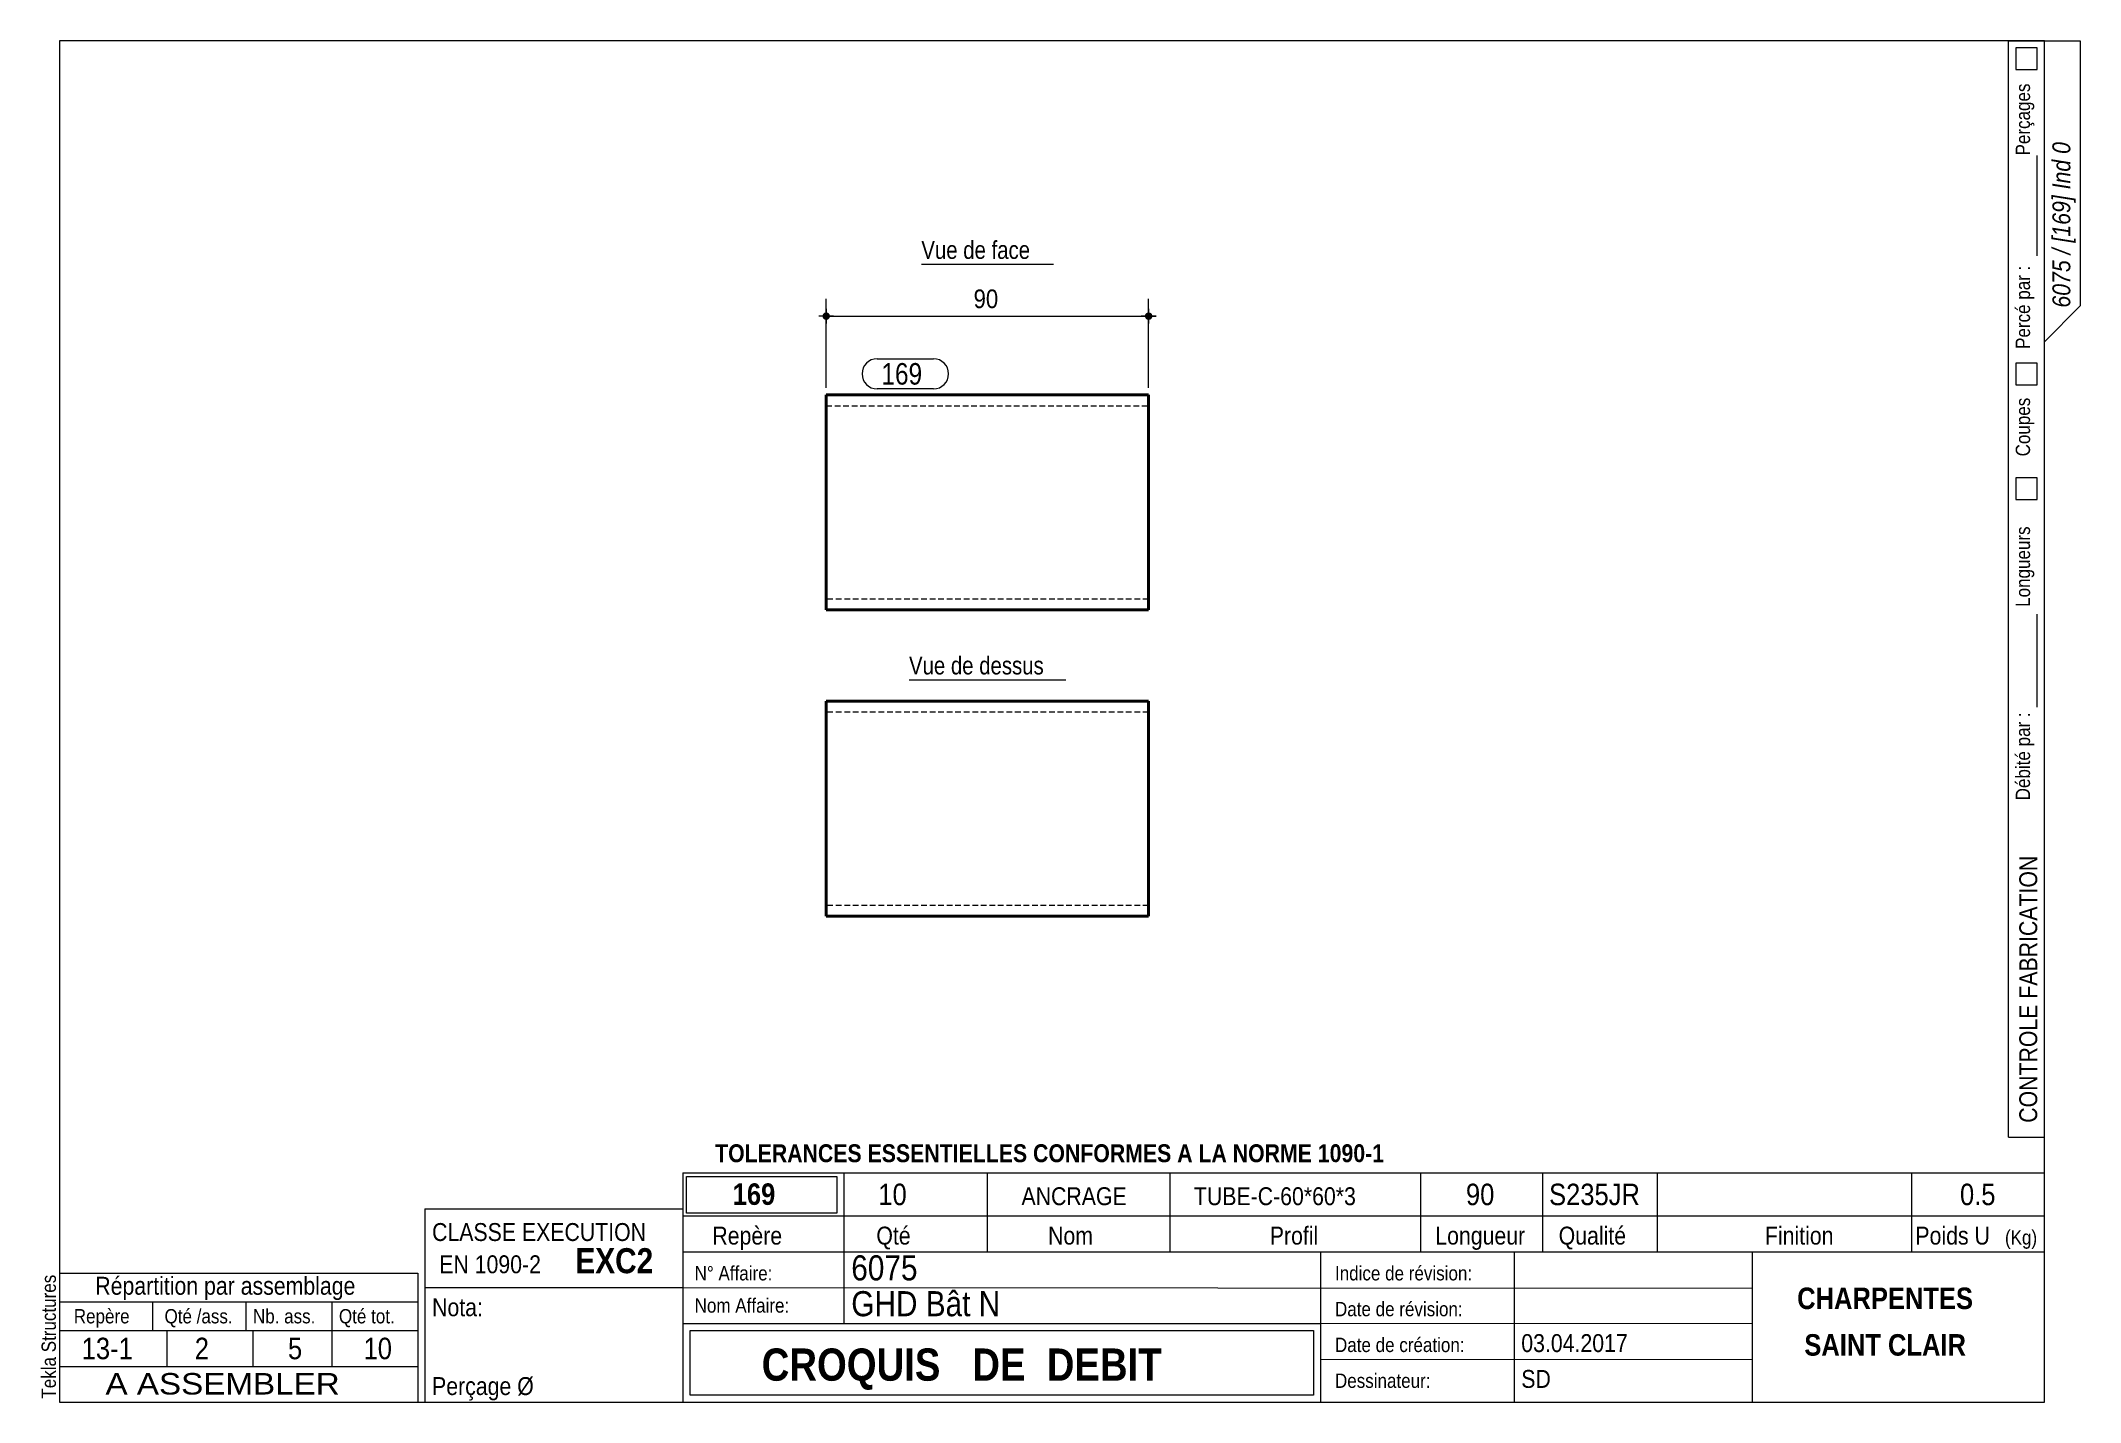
# Model space of a CAD drawing. Header units: millimetres. Extents: x 2 to 287, y 5 to 195.
import ezdxf

# ---------------------------------------------------------------- set-up
doc = ezdxf.new("R2010")
doc.units = ezdxf.units.MM
doc.linetypes.add('CACHE2', pattern=[1.190625, 0.79375, -0.396875])
for name, color, linetype, lineweight in [('Autre type objet', 1, 'Continuous', 0), ('Cache', 7, 'Continuous', 0), ('Cotation', 7, 'Continuous', 0), ('Feuille dessin', 5, 'Continuous', 0), ('Piece', 2, 'Continuous', 0), ('Repère pièce', 3, 'Continuous', 0)]:
    doc.layers.add(name, color=color, linetype=linetype, lineweight=lineweight)
doc.styles.add('ARIAL', font='ARIAL.TTF')
doc.styles.add('ARIAL_BOLD', font='ARIALBD.TTF')
doc.styles.add('ARIAL_ITALIC', font='ARIALI.TTF')
doc.styles.add('COMIC_SANS_MS', font='COMIC.TTF')

# ---------------------------------------------------------------- blocks, each defined once
blk = doc.blocks.new('*A1')
at = {"layer": 'Cache', "color": 7, "linetype": 'CACHE2', "lineweight": 20}
for p, q in [((112, 144.07), (157, 144.07)), ((157, 117.07), (112, 117.07))]:
    blk.add_line(p, q, dxfattribs=at)
at = {"layer": 'Piece', "color": 2, "linetype": 'Continuous', "lineweight": 40}
for p, q in [((112, 145.57), (112, 115.57)), ((112, 145.57), (157, 145.57)), ((157, 145.57), (157, 115.57)), ((112, 115.57), (157, 115.57))]:
    blk.add_line(p, q, dxfattribs=at)
blk = doc.blocks.new('*A2')
at = {"layer": 'Cache', "color": 7, "linetype": 'CACHE2', "lineweight": 20}
for p, q in [((157, 101.32), (112, 101.32)), ((157, 74.32), (112, 74.32))]:
    blk.add_line(p, q, dxfattribs=at)
at = {"layer": 'Piece', "color": 2, "linetype": 'Continuous', "lineweight": 40}
for p, q in [((112, 102.82), (112, 72.82)), ((157, 102.82), (112, 102.82)), ((157, 72.82), (157, 102.82)), ((112, 72.82), (157, 72.82))]:
    blk.add_line(p, q, dxfattribs=at)
blk = doc.blocks.new('*A3')
at = {"layer": 'Feuille dessin', "linetype": 'Continuous', "lineweight": 0}
for p, q in [((282, 195), (5, 195)), ((5, 195), (5, 5)), ((282, 5), (282, 195)), ((5, 5), (282, 5))]:
    blk.add_line(p, q, dxfattribs=at)
at = {"layer": 'Feuille dessin', "style": 'ARIAL', "width": 0.85}
blk.add_text('Tekla Structures', height=2, rotation=90, dxfattribs=at).set_placement((4.5, 5.5))
blk = doc.blocks.new('*A4')
at = {"layer": 'Autre type objet', "linetype": 'Continuous', "lineweight": 0}
for p, q in [((5, 23), (55, 23)), ((5, 23), (5, 15)), ((55, 23), (55, 15)), ((5, 19), (55, 19)), ((18, 19), (18, 15)), ((31, 19), (31, 15)), ((43, 19), (43, 15)), ((5, 15), (55, 15)), ((5, 15), (5, 10)), ((20, 15), (20, 10)), ((32, 15), (32, 10)), ((43, 15), (43, 10)), ((55, 15), (55, 10)), ((5, 10), (55, 10))]:
    blk.add_line(p, q, dxfattribs=at)
at = {"layer": 'Autre type objet', "style": 'ARIAL', "width": 0.85}
for s, height, p in [('Répartition par assemblage', 2.5, (10, 20)), ('Repère', 2, (7, 16)), ('Qté /ass.', 2, (19.663086, 16)), ('Nb. ass.', 2, (32, 16)), ('Qté tot.', 2, (44, 16)), ('13-1', 3, (8.103027, 11)), ('2', 3, (23.885986, 11)), ('5', 3, (36.889404, 11)), ('10', 3, (47.438965, 11))]:
    blk.add_text(s, height=height, dxfattribs=at).set_placement(p)
blk = doc.blocks.new('*A5')
at = {"layer": 'Autre type objet', "linetype": 'Continuous', "lineweight": 0}
for p, q in [((277, 42), (277, 195)), ((277, 195), (287, 195)), ((278, 194), (278, 191)), ((281, 194), (278, 194)), ((281, 191), (281, 194)), ((282, 42), (282, 195)), ((287, 195), (287, 158)), ((278, 191), (281, 191)), ((281, 165), (281, 179)), ((287, 158), (282, 153)), ((278, 150), (278, 147)), ((281, 150), (278, 150)), ((281, 147), (281, 150)), ((278, 147), (281, 147)), ((278, 134), (278, 131)), ((281, 134), (278, 134)), ((281, 131), (281, 134)), ((278, 131), (281, 131)), ((281, 102), (281, 115)), ((277, 42), (282, 42))]:
    blk.add_line(p, q, dxfattribs=at)
at = {"layer": 'Autre type objet', "width": 0.85}
for s, height, style, p in [('Perçages', 2, 'ARIAL', (280, 179)), ('6075 / [169] Ind 0', 2.5, 'ARIAL_ITALIC', (285.619109, 157.760245)), ('Percé par :', 2, 'ARIAL', (280, 152)), ('Coupes', 2, 'ARIAL', (280, 137)), ('Longueurs', 2, 'ARIAL', (280, 116)), ('Débité par :', 2, 'ARIAL', (280, 89)), ('CONTROLE FABRICATION', 2.5, 'ARIAL', (281, 44))]:
    blk.add_text(s, height=height, rotation=90, dxfattribs=dict(at, style=style)).set_placement(p)
blk = doc.blocks.new('*A6')
at = {"layer": 'Autre type objet', "linetype": 'Continuous', "lineweight": 0}
for p, q in [((56, 32), (92, 32)), ((56, 32), (56, 5)), ((92, 32), (92, 5)), ((56, 21), (92, 21)), ((56, 5), (92, 5))]:
    blk.add_line(p, q, dxfattribs=at)
at = {"layer": 'Autre type objet', "width": 0.85}
for s, height, style, p in [('CLASSE EXECUTION', 2.5, 'ARIAL', (57, 27.5)), ('EXC2', 3.5, 'ARIAL_BOLD', (77, 23)), ('EN 1090-2', 2.5, 'ARIAL', (58, 23)), ('Nota:', 2.5, 'ARIAL', (57, 17)), ('Perçage Ø', 2.5, 'ARIAL', (57, 6))]:
    blk.add_text(s, height=height, dxfattribs=dict(at, style=style)).set_placement(p)
blk = doc.blocks.new('*A7')
at = {"layer": 'Autre type objet', "linetype": 'Continuous', "lineweight": 0}
for p, q in [((92, 37), (282, 37)), ((92, 37), (92, 31)), ((114.5, 31), (114.5, 37)), ((134.5, 31), (134.5, 37)), ((160, 31), (160, 37)), ((195, 31), (195, 37)), ((212, 31), (212, 37)), ((228, 31), (228, 37)), ((263.5, 31), (263.5, 37)), ((282, 31), (282, 37)), ((92.51953, 36.5), (113.5, 36.5)), ((92.51953, 31.394341), (92.51953, 36.5)), ((113.5, 36.5), (113.5, 31.394341)), ((113.5, 31.394341), (92.51953, 31.394341)), ((92, 31), (282, 31)), ((92, 31), (92, 5)), ((114.5, 16), (114.5, 31)), ((134.5, 26), (134.5, 31)), ((160, 26), (160, 31)), ((195, 26), (195, 31)), ((212, 26), (212, 31)), ((228, 26), (228, 31)), ((263.5, 26), (263.5, 31)), ((282, 5), (282, 31)), ((92, 26), (282, 26)), ((181, 26), (181, 5)), ((208, 26), (208, 5)), ((241.262466, 5), (241.262466, 26)), ((92, 21), (241.327069, 20.935451)), ((92, 16), (181, 16)), ((93, 15), (180, 15)), ((93, 6), (93, 15)), ((180, 15), (180, 6)), ((181, 16), (241.297815, 16.021151)), ((181, 11), (241.217807, 10.969512)), ((180, 6), (93, 6)), ((92, 5), (282, 5))]:
    blk.add_line(p, q, dxfattribs=at)
at = {"layer": 'Autre type objet', "width": 0.85}
for s, height, style, p in [('TOLERANCES ESSENTIELLES CONFORMES A LA NORME 1090-1', 2.5, 'ARIAL_BOLD', (96.5, 38.5)), ('169', 3, 'ARIAL_BOLD', (98.951496, 32.540141)), ('10', 3, 'ARIAL', (119.277344, 32.5)), ('ANCRAGE', 2.5, 'ARIAL', (139.25415, 32.5)), ('TUBE-C-60*60*3', 2.5, 'ARIAL', (163.315063, 32.5)), ('90', 3, 'ARIAL', (201.27832, 32.5)), ('S235JR', 3, 'ARIAL', (212.880127, 32.5)), ('0.5', 3, 'ARIAL', (270.222412, 32.5)), ('Repère', 2.5, 'ARIAL', (96.112978, 27)), ('Qté', 2.5, 'ARIAL', (119, 27)), ('Nom', 2.5, 'ARIAL', (142.961426, 27)), ('Profil', 2.5, 'ARIAL', (173.903564, 27)), ('Longueur', 2.5, 'ARIAL', (197, 27)), ('Qualité', 2.5, 'ARIAL', (214.218018, 27)), ('Finition', 2.5, 'ARIAL', (243, 27)), ('Poids U', 2.5, 'ARIAL', (264, 27)), ('(Kg)', 2, 'ARIAL', (276.5, 27)), ('N° Affaire:', 2, 'ARIAL', (93.640566, 22)), ('6075', 3.5, 'ARIAL', (115.5, 22)), ('Indice de révision:', 2, 'ARIAL', (183, 22)), ('GHD Bât N', 3.5, 'ARIAL', (115.5, 17)), ('CHARPENTES', 3, 'ARIAL_BOLD', (247.5, 18)), ('Nom Affaire:', 2, 'ARIAL', (93.640566, 17.5)), ('Date de révision:', 2, 'ARIAL', (183, 17)), ('03.04.2017', 2.5, 'ARIAL', (209, 12)), ('SAINT CLAIR', 3, 'ARIAL_BOLD', (248.5, 11.5)), ('CROQUIS   DE  DEBIT', 4.5, 'ARIAL_BOLD', (103, 8)), ('Date de création:', 2, 'ARIAL', (183, 12)), ('Dessinateur:', 2, 'ARIAL', (183, 7)), ('SD', 2.5, 'ARIAL', (209, 7))]:
    blk.add_text(s, height=height, dxfattribs=dict(at, style=style)).set_placement(p)
blk = doc.blocks.new('*A8')
at = {"layer": 'Autre type objet', "linetype": 'Continuous', "lineweight": 0}
for p, q in [((5, 10), (55, 10)), ((5, 10), (5, 5)), ((55, 10), (55, 5)), ((5, 5), (55, 5))]:
    blk.add_line(p, q, dxfattribs=at)
at = {"layer": 'Autre type objet', "style": 'ARIAL', "width": 1.105}
blk.add_text('A ASSEMBLER', height=3, dxfattribs=at).set_placement((11.423651, 6.073465))
blk = doc.blocks.new('*A9')
at = {"layer": 'Cotation'}
for points in [[(111.97, 156.05), (111.95, 156.05), (111.92, 156.06), (111.9, 156.06), (111.87, 156.07), (111.85, 156.07), (111.82, 156.08), (111.8, 156.09), (111.78, 156.1), (111.75, 156.11), (111.73, 156.12), (111.71, 156.14), (111.69, 156.15), (111.67, 156.17), (111.65, 156.18), (111.63, 156.2), (111.61, 156.22), (111.6, 156.24), (111.58, 156.26), (111.57, 156.28), (111.55, 156.3), (111.54, 156.32), (111.53, 156.35), (111.52, 156.37), (111.51, 156.39), (111.5, 156.42), (111.5, 156.44), (111.49, 156.47), (111.49, 156.49), (111.48, 156.52), (111.48, 156.54), (111.48, 156.57), (111.48, 156.6), (111.48, 156.62), (111.49, 156.65), (111.49, 156.67), (111.5, 156.7), (111.5, 156.72), (111.51, 156.75), (111.52, 156.77), (111.53, 156.79), (111.54, 156.82), (111.55, 156.84), (111.57, 156.86), (111.58, 156.88), (111.6, 156.9), (111.61, 156.92), (111.63, 156.94), (111.65, 156.96), (111.67, 156.97), (111.69, 156.99), (111.71, 157), (111.73, 157.02), (111.75, 157.03), (111.78, 157.04), (111.8, 157.05), (111.82, 157.06), (111.85, 157.07), (111.87, 157.07), (111.9, 157.08), (111.92, 157.08), (111.95, 157.09), (111.97, 157.09), (112, 157.09), (112.03, 157.09), (112.05, 157.09), (112.08, 157.08), (112.1, 157.08), (112.13, 157.07), (112.15, 157.07), (112.18, 157.06), (112.2, 157.05), (112.22, 157.04), (112.25, 157.03), (112.27, 157.02), (112.29, 157), (112.31, 156.99), (112.33, 156.97), (112.35, 156.96), (112.37, 156.94), (112.39, 156.92), (112.4, 156.9), (112.42, 156.88), (112.43, 156.86), (112.45, 156.84), (112.46, 156.82), (112.47, 156.79), (112.48, 156.77), (112.49, 156.75), (112.5, 156.72), (112.5, 156.7), (112.51, 156.67), (112.51, 156.65), (112.52, 156.62), (112.52, 156.6), (112.52, 156.57), (112.52, 156.54), (112.52, 156.52), (112.51, 156.49), (112.51, 156.47), (112.5, 156.44), (112.5, 156.42), (112.49, 156.39), (112.48, 156.37), (112.47, 156.35), (112.46, 156.32), (112.45, 156.3), (112.43, 156.28), (112.42, 156.26), (112.4, 156.24), (112.39, 156.22), (112.37, 156.2), (112.35, 156.18), (112.33, 156.17), (112.31, 156.15), (112.29, 156.14), (112.27, 156.12), (112.25, 156.11), (112.22, 156.1), (112.2, 156.09), (112.18, 156.08), (112.15, 156.07), (112.13, 156.07), (112.1, 156.06), (112.08, 156.06), (112.05, 156.05), (112.03, 156.05), (112, 156.05)], [(156.97, 156.05), (156.95, 156.05), (156.92, 156.06), (156.9, 156.06), (156.87, 156.07), (156.85, 156.07), (156.82, 156.08), (156.8, 156.09), (156.78, 156.1), (156.75, 156.11), (156.73, 156.12), (156.71, 156.14), (156.69, 156.15), (156.67, 156.17), (156.65, 156.18), (156.63, 156.2), (156.61, 156.22), (156.6, 156.24), (156.58, 156.26), (156.57, 156.28), (156.55, 156.3), (156.54, 156.32), (156.53, 156.35), (156.52, 156.37), (156.51, 156.39), (156.5, 156.42), (156.5, 156.44), (156.49, 156.47), (156.49, 156.49), (156.48, 156.52), (156.48, 156.54), (156.48, 156.57), (156.48, 156.6), (156.48, 156.62), (156.49, 156.65), (156.49, 156.67), (156.5, 156.7), (156.5, 156.72), (156.51, 156.75), (156.52, 156.77), (156.53, 156.79), (156.54, 156.82), (156.55, 156.84), (156.57, 156.86), (156.58, 156.88), (156.6, 156.9), (156.61, 156.92), (156.63, 156.94), (156.65, 156.96), (156.67, 156.97), (156.69, 156.99), (156.71, 157), (156.73, 157.02), (156.75, 157.03), (156.78, 157.04), (156.8, 157.05), (156.82, 157.06), (156.85, 157.07), (156.87, 157.07), (156.9, 157.08), (156.92, 157.08), (156.95, 157.09), (156.97, 157.09), (157, 157.09), (157.03, 157.09), (157.05, 157.09), (157.08, 157.08), (157.1, 157.08), (157.13, 157.07), (157.15, 157.07), (157.18, 157.06), (157.2, 157.05), (157.22, 157.04), (157.25, 157.03), (157.27, 157.02), (157.29, 157), (157.31, 156.99), (157.33, 156.97), (157.35, 156.96), (157.37, 156.94), (157.39, 156.92), (157.4, 156.9), (157.42, 156.88), (157.43, 156.86), (157.45, 156.84), (157.46, 156.82), (157.47, 156.79), (157.48, 156.77), (157.49, 156.75), (157.5, 156.72), (157.5, 156.7), (157.51, 156.67), (157.51, 156.65), (157.52, 156.62), (157.52, 156.6), (157.52, 156.57), (157.52, 156.54), (157.52, 156.52), (157.51, 156.49), (157.51, 156.47), (157.5, 156.44), (157.5, 156.42), (157.49, 156.39), (157.48, 156.37), (157.47, 156.35), (157.46, 156.32), (157.45, 156.3), (157.43, 156.28), (157.42, 156.26), (157.4, 156.24), (157.39, 156.22), (157.37, 156.2), (157.35, 156.18), (157.33, 156.17), (157.31, 156.15), (157.29, 156.14), (157.27, 156.12), (157.25, 156.11), (157.22, 156.1), (157.2, 156.09), (157.18, 156.08), (157.15, 156.07), (157.13, 156.07), (157.1, 156.06), (157.08, 156.06), (157.05, 156.05), (157.03, 156.05), (157, 156.05)]]:
    blk.add_hatch(color=256, dxfattribs=at).paths.add_polyline_path(points, flags=17)
at = {"layer": 'Cotation', "linetype": 'Continuous', "lineweight": 0}
for p, q in [((113.04, 156.57), (110.96, 156.57)), ((112, 156.57), (110.96, 156.57)), ((112, 146.57), (112, 158.99)), ((112, 157.61), (112, 155.53)), ((112, 156.57), (157, 156.57)), ((158.04, 156.57), (155.96, 156.57)), ((157, 146.57), (157, 158.99)), ((157, 157.61), (157, 155.53)), ((157, 156.57), (158.04, 156.57))]:
    blk.add_line(p, q, dxfattribs=at)
at = {"layer": 'Cotation'}
for p in [(112, 156.57), (157, 156.57)]:
    blk.add_point(p, dxfattribs=at)
at = {"layer": 'Cotation', "style": 'ARIAL', "width": 0.85}
blk.add_text('90', height=2.6, dxfattribs=at).set_placement((132.57, 157.69))
blk = doc.blocks.new('*A10')
at = {"layer": 'Repère pièce', "linetype": 'Continuous', "lineweight": 0}
for p, q in [((119.1, 150.62), (126.984082, 150.62)), ((126.984082, 146.42), (119.1, 146.42))]:
    blk.add_line(p, q, dxfattribs=at)
for centre, start, end in [((119.1, 148.52), 90, 270), ((126.984082, 148.52), 270, 90)]:
    blk.add_arc(centre, 2.1, start, end, dxfattribs=at)
at = {"layer": 'Repère pièce', "style": 'COMIC_SANS_MS', "width": 0.85}
blk.add_text('169', height=3, dxfattribs=at).set_placement((119.7, 147.02))
blk = doc.blocks.new('*A11')
at = {"layer": 'Autre type objet', "linetype": 'Continuous', "lineweight": 0}
blk.add_line((125.278809, 163.81), (143.721191, 163.81), dxfattribs=at)
at = {"layer": 'Autre type objet', "style": 'COMIC_SANS_MS', "width": 0.85}
blk.add_text('Vue de face', height=2.5, dxfattribs=at).set_placement((125.278809, 164.56))
blk = doc.blocks.new('*A12')
at = {"layer": 'Autre type objet', "linetype": 'Continuous', "lineweight": 0}
blk.add_line((123.556396, 105.82), (145.443604, 105.82), dxfattribs=at)
at = {"layer": 'Autre type objet', "style": 'COMIC_SANS_MS', "width": 0.85}
blk.add_text('Vue de dessus', height=2.5, dxfattribs=at).set_placement((123.556396, 106.57))

msp = doc.modelspace()

# ---------------------------------------------------------------- block references
at = {"lineweight": 0}
for name in ['*A3', '*A5', '*A11', '*A9', '*A10', '*A1', '*A12', '*A2', '*A7', '*A6', '*A4', '*A8']:
    msp.add_blockref(name, (0, 0), dxfattribs=at)

doc.saveas('drawing.dxf')
